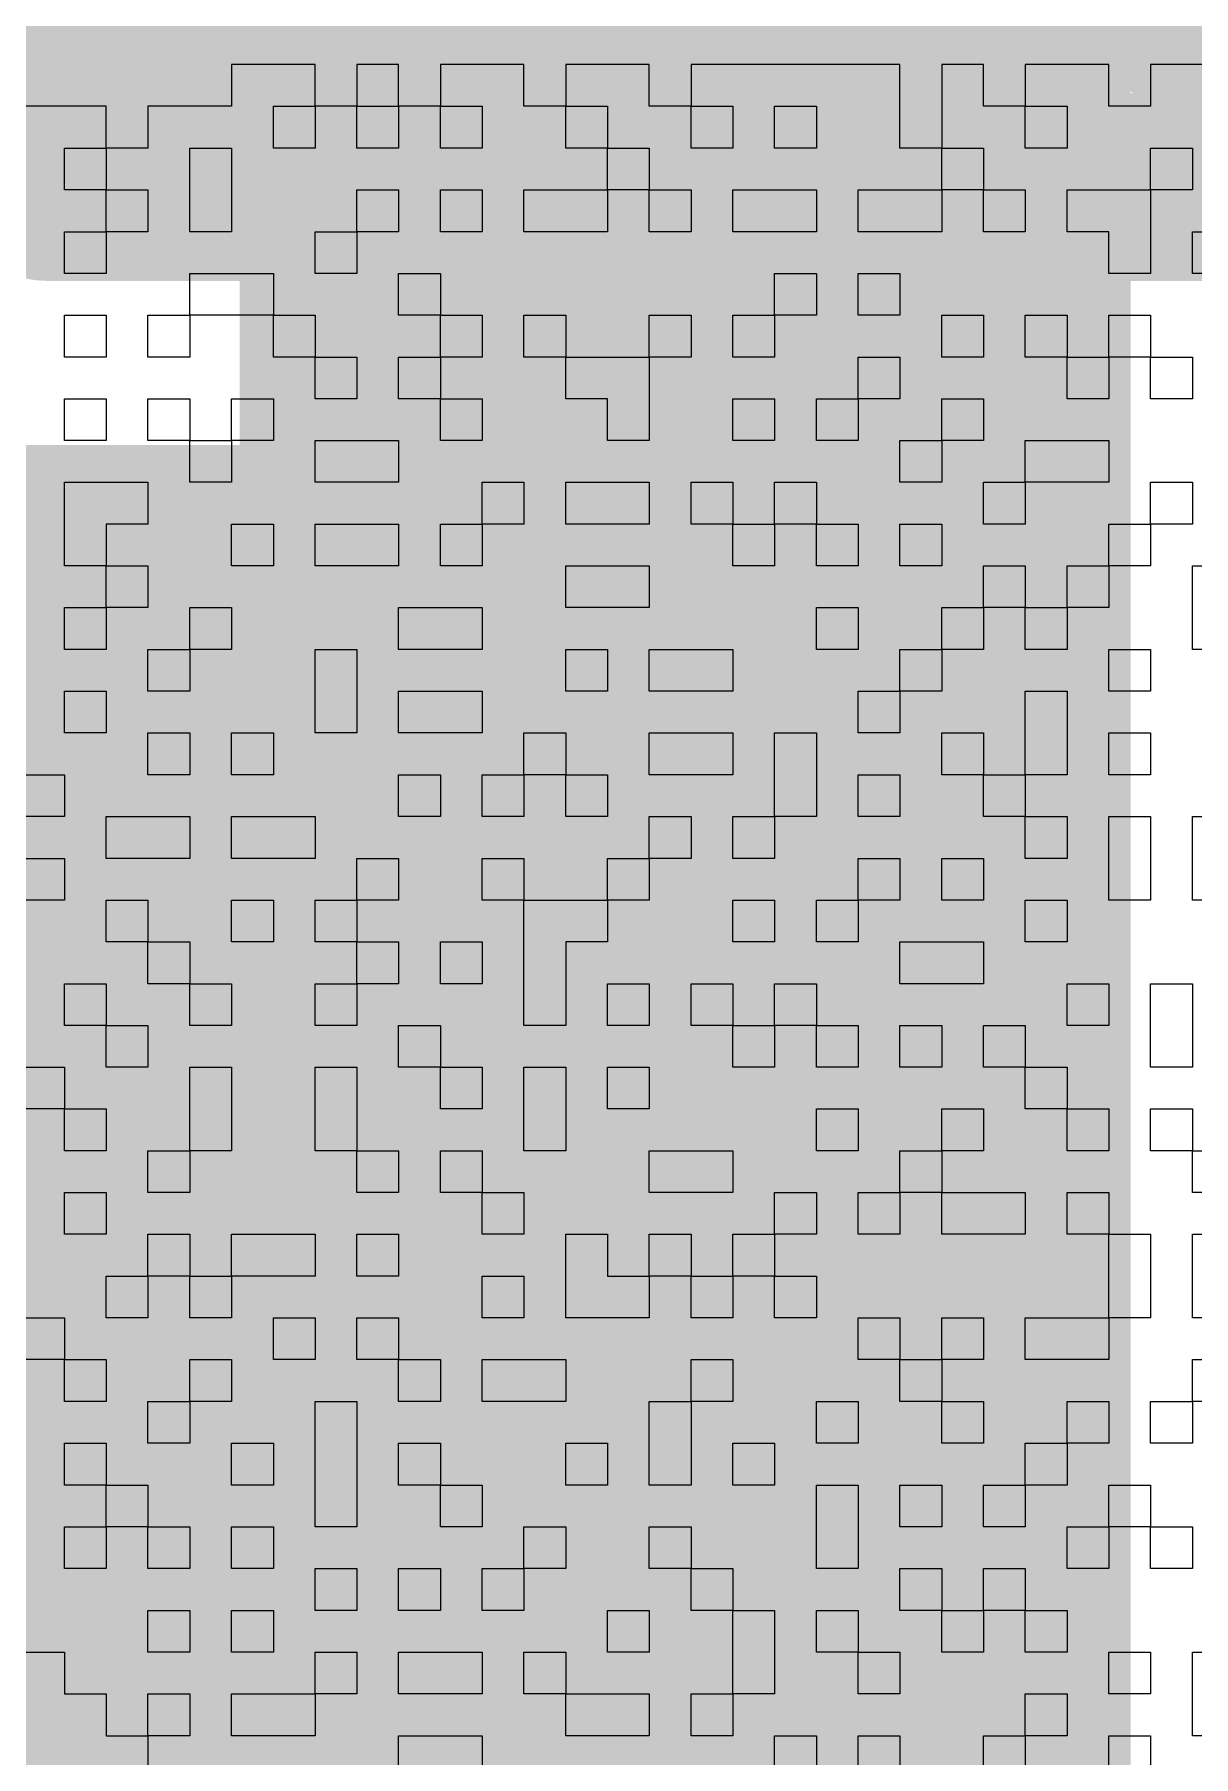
# Model space of a CAD drawing. Header units: millimetres. Extents: x 3.06 to 5.82, y 1.29 to 3.84.
# Drawn here: x 4.6922 to 4.7417, y 3.0191 to 3.0925 of the extents above; entities that cross this region are included whole.
import ezdxf

# ---------------------------------------------------------------- set-up
doc = ezdxf.new("R2010")
doc.units = ezdxf.units.MM
doc.header["$MEASUREMENT"] = 0
for name, color, linetype in [('BottomLayer', 5, 'Continuous'), ('BottomOverlay', 54, 'Continuous'), ('TopLayer', 1, 'Continuous')]:
    doc.layers.add(name, color=color, linetype=linetype)

msp = doc.modelspace()

# ---------------------------------------------------------------- linework, layer by layer
at = {"layer": 'BottomLayer', "const_width": 0.008}
msp.add_lwpolyline([(4.652, 3.092972, -0.766389), (4.69, 3.115259)], format="xyb", dxfattribs=at)
at = {"layer": 'BottomLayer'}
msp.add_solid([(4.701, 2.036), (4.739, 2.036), (4.701, 3.474), (4.739, 3.474)], dxfattribs=at)
at = {"layer": 'BottomOverlay'}
for p, q in [((4.700649, 3.091224), (4.700649, 3.089443)), ((4.704212, 3.091224), (4.700649, 3.091224)), ((4.704212, 3.089443), (4.704212, 3.091224)), ((4.707776, 3.091224), (4.705994, 3.091224)), ((4.705994, 3.091224), (4.705994, 3.089443)), ((4.707776, 3.089443), (4.707776, 3.091224)), ((4.713121, 3.091224), (4.709557, 3.091224)), ((4.709557, 3.091224), (4.709557, 3.089443)), ((4.713121, 3.089443), (4.713121, 3.091224)), ((4.718466, 3.091224), (4.714903, 3.091224)), ((4.714903, 3.091224), (4.714903, 3.089443)), ((4.718466, 3.089443), (4.718466, 3.091224)), ((4.729157, 3.091224), (4.720248, 3.091224)), ((4.720248, 3.091224), (4.720248, 3.089443)), ((4.729157, 3.089443), (4.729157, 3.091224)), ((4.73272, 3.091224), (4.730938, 3.091224)), ((4.730938, 3.091224), (4.730938, 3.089443)), ((4.73272, 3.089443), (4.73272, 3.091224)), ((4.738065, 3.091224), (4.734502, 3.091224)), ((4.734502, 3.091224), (4.734502, 3.089443)), ((4.738065, 3.089443), (4.738065, 3.091224)), ((4.74341, 3.091224), (4.739847, 3.091224)), ((4.739847, 3.091224), (4.739847, 3.089443)), ((4.695304, 3.089443), (4.69174, 3.089443)), ((4.695304, 3.087661), (4.695304, 3.089443)), ((4.700649, 3.089443), (4.697085, 3.089443)), ((4.697085, 3.089443), (4.697085, 3.087661)), ((4.702431, 3.087661), (4.702431, 3.089443)), ((4.702431, 3.089443), (4.704212, 3.089443)), ((4.705994, 3.089443), (4.704212, 3.089443)), ((4.704212, 3.089443), (4.704212, 3.087661)), ((4.705994, 3.087661), (4.705994, 3.089443)), ((4.705994, 3.089443), (4.707776, 3.089443)), ((4.709557, 3.089443), (4.707776, 3.089443)), ((4.707776, 3.089443), (4.707776, 3.087661)), ((4.709557, 3.087661), (4.709557, 3.089443)), ((4.709557, 3.089443), (4.711339, 3.089443)), ((4.711339, 3.089443), (4.711339, 3.087661)), ((4.714903, 3.089443), (4.713121, 3.089443)), ((4.714903, 3.087661), (4.714903, 3.089443)), ((4.714903, 3.089443), (4.716684, 3.089443)), ((4.716684, 3.089443), (4.716684, 3.087661)), ((4.720248, 3.089443), (4.718466, 3.089443)), ((4.720248, 3.087661), (4.720248, 3.089443)), ((4.720248, 3.089443), (4.72203, 3.089443)), ((4.72203, 3.089443), (4.72203, 3.087661)), ((4.723811, 3.087661), (4.723811, 3.089443)), ((4.723811, 3.089443), (4.725593, 3.089443)), ((4.725593, 3.089443), (4.725593, 3.087661)), ((4.729157, 3.087661), (4.729157, 3.089443)), ((4.730938, 3.089443), (4.730938, 3.087661)), ((4.734502, 3.089443), (4.73272, 3.089443)), ((4.734502, 3.087661), (4.734502, 3.089443)), ((4.734502, 3.089443), (4.736283, 3.089443)), ((4.736283, 3.089443), (4.736283, 3.087661)), ((4.739847, 3.089443), (4.738065, 3.089443)), ((4.693522, 3.085879), (4.693522, 3.087661)), ((4.693522, 3.087661), (4.695304, 3.087661)), ((4.697085, 3.087661), (4.695304, 3.087661)), ((4.695304, 3.087661), (4.695304, 3.085879)), ((4.698867, 3.085879), (4.698867, 3.087661)), ((4.698867, 3.087661), (4.700649, 3.087661)), ((4.700649, 3.087661), (4.700649, 3.085879)), ((4.704212, 3.087661), (4.702431, 3.087661)), ((4.707776, 3.087661), (4.705994, 3.087661)), ((4.711339, 3.087661), (4.709557, 3.087661)), ((4.716684, 3.087661), (4.714903, 3.087661)), ((4.716684, 3.085879), (4.716684, 3.087661)), ((4.716684, 3.087661), (4.718466, 3.087661)), ((4.718466, 3.087661), (4.718466, 3.085879)), ((4.72203, 3.087661), (4.720248, 3.087661)), ((4.725593, 3.087661), (4.723811, 3.087661)), ((4.730938, 3.087661), (4.729157, 3.087661)), ((4.730938, 3.085879), (4.730938, 3.087661)), ((4.730938, 3.087661), (4.73272, 3.087661)), ((4.73272, 3.087661), (4.73272, 3.085879)), ((4.736283, 3.087661), (4.734502, 3.087661)), ((4.739847, 3.085879), (4.739847, 3.087661)), ((4.739847, 3.087661), (4.741629, 3.087661)), ((4.741629, 3.087661), (4.741629, 3.085879)), ((4.695304, 3.085879), (4.693522, 3.085879)), ((4.695304, 3.084097), (4.695304, 3.085879)), ((4.695304, 3.085879), (4.697085, 3.085879)), ((4.697085, 3.085879), (4.697085, 3.084097)), ((4.698867, 3.084097), (4.698867, 3.085879)), ((4.700649, 3.085879), (4.700649, 3.084097)), ((4.705994, 3.084097), (4.705994, 3.085879)), ((4.705994, 3.085879), (4.707776, 3.085879)), ((4.707776, 3.085879), (4.707776, 3.084097)), ((4.709557, 3.084097), (4.709557, 3.085879)), ((4.709557, 3.085879), (4.711339, 3.085879)), ((4.711339, 3.085879), (4.711339, 3.084097)), ((4.713121, 3.084097), (4.713121, 3.085879)), ((4.713121, 3.085879), (4.716684, 3.085879)), ((4.718466, 3.085879), (4.716684, 3.085879)), ((4.716684, 3.085879), (4.716684, 3.084097)), ((4.718466, 3.084097), (4.718466, 3.085879)), ((4.718466, 3.085879), (4.720248, 3.085879)), ((4.720248, 3.085879), (4.720248, 3.084097)), ((4.72203, 3.084097), (4.72203, 3.085879)), ((4.72203, 3.085879), (4.725593, 3.085879)), ((4.725593, 3.085879), (4.725593, 3.084097)), ((4.727375, 3.084097), (4.727375, 3.085879)), ((4.727375, 3.085879), (4.730938, 3.085879)), ((4.73272, 3.085879), (4.730938, 3.085879)), ((4.730938, 3.085879), (4.730938, 3.084097)), ((4.73272, 3.084097), (4.73272, 3.085879)), ((4.73272, 3.085879), (4.734502, 3.085879)), ((4.734502, 3.085879), (4.734502, 3.084097)), ((4.736283, 3.084097), (4.736283, 3.085879)), ((4.736283, 3.085879), (4.739847, 3.085879)), ((4.741629, 3.085879), (4.739847, 3.085879)), ((4.739847, 3.085879), (4.739847, 3.084097)), ((4.693522, 3.082316), (4.693522, 3.084097)), ((4.693522, 3.084097), (4.695304, 3.084097)), ((4.697085, 3.084097), (4.695304, 3.084097)), ((4.695304, 3.084097), (4.695304, 3.082316)), ((4.700649, 3.084097), (4.698867, 3.084097)), ((4.704212, 3.082316), (4.704212, 3.084097)), ((4.704212, 3.084097), (4.705994, 3.084097)), ((4.707776, 3.084097), (4.705994, 3.084097)), ((4.705994, 3.084097), (4.705994, 3.082316)), ((4.711339, 3.084097), (4.709557, 3.084097)), ((4.716684, 3.084097), (4.713121, 3.084097)), ((4.720248, 3.084097), (4.718466, 3.084097)), ((4.725593, 3.084097), (4.72203, 3.084097)), ((4.730938, 3.084097), (4.727375, 3.084097)), ((4.734502, 3.084097), (4.73272, 3.084097)), ((4.738065, 3.084097), (4.736283, 3.084097)), ((4.738065, 3.082316), (4.738065, 3.084097)), ((4.739847, 3.084097), (4.739847, 3.082316)), ((4.741629, 3.082316), (4.741629, 3.084097)), ((4.741629, 3.084097), (4.74341, 3.084097)), ((4.695304, 3.082316), (4.693522, 3.082316)), ((4.698867, 3.080534), (4.698867, 3.082316)), ((4.698867, 3.082316), (4.702431, 3.082316)), ((4.702431, 3.082316), (4.702431, 3.080534)), ((4.705994, 3.082316), (4.704212, 3.082316)), ((4.707776, 3.080534), (4.707776, 3.082316)), ((4.707776, 3.082316), (4.709557, 3.082316)), ((4.709557, 3.082316), (4.709557, 3.080534)), ((4.723811, 3.080534), (4.723811, 3.082316)), ((4.723811, 3.082316), (4.725593, 3.082316)), ((4.725593, 3.082316), (4.725593, 3.080534)), ((4.727375, 3.080534), (4.727375, 3.082316)), ((4.727375, 3.082316), (4.729157, 3.082316)), ((4.729157, 3.082316), (4.729157, 3.080534)), ((4.739847, 3.082316), (4.738065, 3.082316)), ((4.74341, 3.082316), (4.741629, 3.082316)), ((4.693522, 3.078752), (4.693522, 3.080534)), ((4.693522, 3.080534), (4.695304, 3.080534)), ((4.695304, 3.080534), (4.695304, 3.078752)), ((4.697085, 3.078752), (4.697085, 3.080534)), ((4.697085, 3.080534), (4.698867, 3.080534)), ((4.702431, 3.080534), (4.698867, 3.080534)), ((4.698867, 3.080534), (4.698867, 3.078752)), ((4.702431, 3.078752), (4.702431, 3.080534)), ((4.702431, 3.080534), (4.704212, 3.080534)), ((4.704212, 3.080534), (4.704212, 3.078752)), ((4.709557, 3.080534), (4.707776, 3.080534)), ((4.709557, 3.078752), (4.709557, 3.080534)), ((4.709557, 3.080534), (4.711339, 3.080534)), ((4.711339, 3.080534), (4.711339, 3.078752)), ((4.713121, 3.078752), (4.713121, 3.080534)), ((4.713121, 3.080534), (4.714903, 3.080534)), ((4.714903, 3.080534), (4.714903, 3.078752)), ((4.718466, 3.078752), (4.718466, 3.080534)), ((4.718466, 3.080534), (4.720248, 3.080534)), ((4.720248, 3.080534), (4.720248, 3.078752)), ((4.72203, 3.078752), (4.72203, 3.080534)), ((4.72203, 3.080534), (4.723811, 3.080534)), ((4.725593, 3.080534), (4.723811, 3.080534)), ((4.723811, 3.080534), (4.723811, 3.078752)), ((4.729157, 3.080534), (4.727375, 3.080534)), ((4.730938, 3.078752), (4.730938, 3.080534)), ((4.730938, 3.080534), (4.73272, 3.080534)), ((4.73272, 3.080534), (4.73272, 3.078752)), ((4.734502, 3.078752), (4.734502, 3.080534)), ((4.734502, 3.080534), (4.736283, 3.080534)), ((4.736283, 3.080534), (4.736283, 3.078752)), ((4.738065, 3.078752), (4.738065, 3.080534)), ((4.738065, 3.080534), (4.739847, 3.080534)), ((4.739847, 3.080534), (4.739847, 3.078752)), ((4.695304, 3.078752), (4.693522, 3.078752)), ((4.698867, 3.078752), (4.697085, 3.078752)), ((4.704212, 3.078752), (4.702431, 3.078752)), ((4.704212, 3.07697), (4.704212, 3.078752)), ((4.704212, 3.078752), (4.705994, 3.078752)), ((4.705994, 3.078752), (4.705994, 3.07697)), ((4.707776, 3.07697), (4.707776, 3.078752)), ((4.707776, 3.078752), (4.709557, 3.078752)), ((4.711339, 3.078752), (4.709557, 3.078752)), ((4.709557, 3.078752), (4.709557, 3.07697)), ((4.714903, 3.078752), (4.713121, 3.078752)), ((4.714903, 3.07697), (4.714903, 3.078752)), ((4.714903, 3.078752), (4.718466, 3.078752)), ((4.720248, 3.078752), (4.718466, 3.078752)), ((4.718466, 3.078752), (4.718466, 3.07697)), ((4.723811, 3.078752), (4.72203, 3.078752)), ((4.727375, 3.07697), (4.727375, 3.078752)), ((4.727375, 3.078752), (4.729157, 3.078752)), ((4.729157, 3.078752), (4.729157, 3.07697)), ((4.73272, 3.078752), (4.730938, 3.078752)), ((4.736283, 3.078752), (4.734502, 3.078752)), ((4.736283, 3.07697), (4.736283, 3.078752)), ((4.736283, 3.078752), (4.738065, 3.078752)), ((4.739847, 3.078752), (4.738065, 3.078752)), ((4.738065, 3.078752), (4.738065, 3.07697)), ((4.739847, 3.07697), (4.739847, 3.078752)), ((4.739847, 3.078752), (4.741629, 3.078752)), ((4.741629, 3.078752), (4.741629, 3.07697)), ((4.693522, 3.075189), (4.693522, 3.07697)), ((4.693522, 3.07697), (4.695304, 3.07697)), ((4.695304, 3.07697), (4.695304, 3.075189)), ((4.697085, 3.075189), (4.697085, 3.07697)), ((4.697085, 3.07697), (4.698867, 3.07697)), ((4.698867, 3.07697), (4.698867, 3.075189)), ((4.700649, 3.075189), (4.700649, 3.07697)), ((4.700649, 3.07697), (4.702431, 3.07697)), ((4.702431, 3.07697), (4.702431, 3.075189)), ((4.705994, 3.07697), (4.704212, 3.07697)), ((4.709557, 3.07697), (4.707776, 3.07697)), ((4.709557, 3.075189), (4.709557, 3.07697)), ((4.709557, 3.07697), (4.711339, 3.07697)), ((4.711339, 3.07697), (4.711339, 3.075189)), ((4.716684, 3.07697), (4.714903, 3.07697)), ((4.716684, 3.075189), (4.716684, 3.07697)), ((4.718466, 3.07697), (4.718466, 3.075189)), ((4.72203, 3.075189), (4.72203, 3.07697)), ((4.72203, 3.07697), (4.723811, 3.07697)), ((4.723811, 3.07697), (4.723811, 3.075189)), ((4.725593, 3.075189), (4.725593, 3.07697)), ((4.725593, 3.07697), (4.727375, 3.07697)), ((4.729157, 3.07697), (4.727375, 3.07697)), ((4.727375, 3.07697), (4.727375, 3.075189)), ((4.730938, 3.075189), (4.730938, 3.07697)), ((4.730938, 3.07697), (4.73272, 3.07697)), ((4.73272, 3.07697), (4.73272, 3.075189)), ((4.738065, 3.07697), (4.736283, 3.07697)), ((4.741629, 3.07697), (4.739847, 3.07697)), ((4.695304, 3.075189), (4.693522, 3.075189)), ((4.698867, 3.075189), (4.697085, 3.075189)), ((4.698867, 3.073407), (4.698867, 3.075189)), ((4.698867, 3.075189), (4.700649, 3.075189)), ((4.702431, 3.075189), (4.700649, 3.075189)), ((4.700649, 3.075189), (4.700649, 3.073407)), ((4.704212, 3.073407), (4.704212, 3.075189)), ((4.704212, 3.075189), (4.707776, 3.075189)), ((4.707776, 3.075189), (4.707776, 3.073407)), ((4.711339, 3.075189), (4.709557, 3.075189)), ((4.718466, 3.075189), (4.716684, 3.075189)), ((4.723811, 3.075189), (4.72203, 3.075189)), ((4.727375, 3.075189), (4.725593, 3.075189)), ((4.729157, 3.073407), (4.729157, 3.075189)), ((4.729157, 3.075189), (4.730938, 3.075189)), ((4.73272, 3.075189), (4.730938, 3.075189)), ((4.730938, 3.075189), (4.730938, 3.073407)), ((4.734502, 3.073407), (4.734502, 3.075189)), ((4.734502, 3.075189), (4.738065, 3.075189)), ((4.738065, 3.075189), (4.738065, 3.073407)), ((4.693522, 3.071625), (4.693522, 3.073407)), ((4.693522, 3.073407), (4.697085, 3.073407)), ((4.697085, 3.073407), (4.697085, 3.071625)), ((4.700649, 3.073407), (4.698867, 3.073407)), ((4.707776, 3.073407), (4.704212, 3.073407)), ((4.711339, 3.071625), (4.711339, 3.073407)), ((4.711339, 3.073407), (4.713121, 3.073407)), ((4.713121, 3.073407), (4.713121, 3.071625)), ((4.714903, 3.071625), (4.714903, 3.073407)), ((4.714903, 3.073407), (4.718466, 3.073407)), ((4.718466, 3.073407), (4.718466, 3.071625)), ((4.720248, 3.071625), (4.720248, 3.073407)), ((4.720248, 3.073407), (4.72203, 3.073407)), ((4.72203, 3.073407), (4.72203, 3.071625)), ((4.723811, 3.071625), (4.723811, 3.073407)), ((4.723811, 3.073407), (4.725593, 3.073407)), ((4.725593, 3.073407), (4.725593, 3.071625)), ((4.730938, 3.073407), (4.729157, 3.073407)), ((4.73272, 3.071625), (4.73272, 3.073407)), ((4.73272, 3.073407), (4.734502, 3.073407)), ((4.738065, 3.073407), (4.734502, 3.073407)), ((4.734502, 3.073407), (4.734502, 3.071625)), ((4.739847, 3.071625), (4.739847, 3.073407)), ((4.739847, 3.073407), (4.741629, 3.073407)), ((4.741629, 3.073407), (4.741629, 3.071625)), ((4.693522, 3.069843), (4.693522, 3.071625)), ((4.697085, 3.071625), (4.695304, 3.071625)), ((4.695304, 3.071625), (4.695304, 3.069843)), ((4.700649, 3.069843), (4.700649, 3.071625)), ((4.700649, 3.071625), (4.702431, 3.071625)), ((4.702431, 3.071625), (4.702431, 3.069843)), ((4.704212, 3.069843), (4.704212, 3.071625)), ((4.704212, 3.071625), (4.707776, 3.071625)), ((4.707776, 3.071625), (4.707776, 3.069843)), ((4.709557, 3.069843), (4.709557, 3.071625)), ((4.709557, 3.071625), (4.711339, 3.071625)), ((4.713121, 3.071625), (4.711339, 3.071625)), ((4.711339, 3.071625), (4.711339, 3.069843)), ((4.718466, 3.071625), (4.714903, 3.071625)), ((4.72203, 3.071625), (4.720248, 3.071625)), ((4.72203, 3.069843), (4.72203, 3.071625)), ((4.72203, 3.071625), (4.723811, 3.071625)), ((4.725593, 3.071625), (4.723811, 3.071625)), ((4.723811, 3.071625), (4.723811, 3.069843)), ((4.725593, 3.069843), (4.725593, 3.071625)), ((4.725593, 3.071625), (4.727375, 3.071625)), ((4.727375, 3.071625), (4.727375, 3.069843)), ((4.729157, 3.069843), (4.729157, 3.071625)), ((4.729157, 3.071625), (4.730938, 3.071625)), ((4.730938, 3.071625), (4.730938, 3.069843)), ((4.734502, 3.071625), (4.73272, 3.071625)), ((4.738065, 3.069843), (4.738065, 3.071625)), ((4.738065, 3.071625), (4.739847, 3.071625)), ((4.741629, 3.071625), (4.739847, 3.071625)), ((4.739847, 3.071625), (4.739847, 3.069843)), ((4.695304, 3.069843), (4.693522, 3.069843)), ((4.695304, 3.068062), (4.695304, 3.069843)), ((4.695304, 3.069843), (4.697085, 3.069843)), ((4.697085, 3.069843), (4.697085, 3.068062)), ((4.702431, 3.069843), (4.700649, 3.069843)), ((4.707776, 3.069843), (4.704212, 3.069843)), ((4.711339, 3.069843), (4.709557, 3.069843)), ((4.714903, 3.068062), (4.714903, 3.069843)), ((4.714903, 3.069843), (4.718466, 3.069843)), ((4.718466, 3.069843), (4.718466, 3.068062)), ((4.723811, 3.069843), (4.72203, 3.069843)), ((4.727375, 3.069843), (4.725593, 3.069843)), ((4.730938, 3.069843), (4.729157, 3.069843)), ((4.73272, 3.068062), (4.73272, 3.069843)), ((4.73272, 3.069843), (4.734502, 3.069843)), ((4.734502, 3.069843), (4.734502, 3.068062)), ((4.736283, 3.068062), (4.736283, 3.069843)), ((4.736283, 3.069843), (4.738065, 3.069843)), ((4.739847, 3.069843), (4.738065, 3.069843)), ((4.738065, 3.069843), (4.738065, 3.068062)), ((4.741629, 3.068062), (4.741629, 3.069843)), ((4.741629, 3.069843), (4.74341, 3.069843)), ((4.693522, 3.06628), (4.693522, 3.068062)), ((4.693522, 3.068062), (4.695304, 3.068062)), ((4.697085, 3.068062), (4.695304, 3.068062)), ((4.695304, 3.068062), (4.695304, 3.06628)), ((4.698867, 3.06628), (4.698867, 3.068062)), ((4.698867, 3.068062), (4.700649, 3.068062)), ((4.700649, 3.068062), (4.700649, 3.06628)), ((4.707776, 3.06628), (4.707776, 3.068062)), ((4.707776, 3.068062), (4.711339, 3.068062)), ((4.711339, 3.068062), (4.711339, 3.06628)), ((4.718466, 3.068062), (4.714903, 3.068062)), ((4.725593, 3.06628), (4.725593, 3.068062)), ((4.725593, 3.068062), (4.727375, 3.068062)), ((4.727375, 3.068062), (4.727375, 3.06628)), ((4.730938, 3.06628), (4.730938, 3.068062)), ((4.730938, 3.068062), (4.73272, 3.068062)), ((4.734502, 3.068062), (4.73272, 3.068062)), ((4.73272, 3.068062), (4.73272, 3.06628)), ((4.734502, 3.06628), (4.734502, 3.068062)), ((4.734502, 3.068062), (4.736283, 3.068062)), ((4.738065, 3.068062), (4.736283, 3.068062)), ((4.736283, 3.068062), (4.736283, 3.06628)), ((4.741629, 3.06628), (4.741629, 3.068062)), ((4.695304, 3.06628), (4.693522, 3.06628)), ((4.697085, 3.064498), (4.697085, 3.06628)), ((4.697085, 3.06628), (4.698867, 3.06628)), ((4.700649, 3.06628), (4.698867, 3.06628)), ((4.698867, 3.06628), (4.698867, 3.064498)), ((4.704212, 3.064498), (4.704212, 3.06628)), ((4.704212, 3.06628), (4.705994, 3.06628)), ((4.705994, 3.06628), (4.705994, 3.064498)), ((4.711339, 3.06628), (4.707776, 3.06628)), ((4.714903, 3.064498), (4.714903, 3.06628)), ((4.714903, 3.06628), (4.716684, 3.06628)), ((4.716684, 3.06628), (4.716684, 3.064498)), ((4.718466, 3.064498), (4.718466, 3.06628)), ((4.718466, 3.06628), (4.72203, 3.06628)), ((4.72203, 3.06628), (4.72203, 3.064498)), ((4.727375, 3.06628), (4.725593, 3.06628)), ((4.729157, 3.064498), (4.729157, 3.06628)), ((4.729157, 3.06628), (4.730938, 3.06628)), ((4.73272, 3.06628), (4.730938, 3.06628)), ((4.730938, 3.06628), (4.730938, 3.064498)), ((4.736283, 3.06628), (4.734502, 3.06628)), ((4.738065, 3.064498), (4.738065, 3.06628)), ((4.738065, 3.06628), (4.739847, 3.06628)), ((4.739847, 3.06628), (4.739847, 3.064498)), ((4.74341, 3.06628), (4.741629, 3.06628)), ((4.693522, 3.062717), (4.693522, 3.064498)), ((4.693522, 3.064498), (4.695304, 3.064498)), ((4.695304, 3.064498), (4.695304, 3.062717)), ((4.698867, 3.064498), (4.697085, 3.064498)), ((4.704212, 3.062717), (4.704212, 3.064498)), ((4.705994, 3.064498), (4.705994, 3.062717)), ((4.707776, 3.062717), (4.707776, 3.064498)), ((4.707776, 3.064498), (4.711339, 3.064498)), ((4.711339, 3.064498), (4.711339, 3.062717)), ((4.716684, 3.064498), (4.714903, 3.064498)), ((4.72203, 3.064498), (4.718466, 3.064498)), ((4.727375, 3.062717), (4.727375, 3.064498)), ((4.727375, 3.064498), (4.729157, 3.064498)), ((4.730938, 3.064498), (4.729157, 3.064498)), ((4.729157, 3.064498), (4.729157, 3.062717)), ((4.734502, 3.062717), (4.734502, 3.064498)), ((4.734502, 3.064498), (4.736283, 3.064498)), ((4.736283, 3.064498), (4.736283, 3.062717)), ((4.739847, 3.064498), (4.738065, 3.064498)), ((4.695304, 3.062717), (4.693522, 3.062717)), ((4.697085, 3.060935), (4.697085, 3.062717)), ((4.697085, 3.062717), (4.698867, 3.062717)), ((4.698867, 3.062717), (4.698867, 3.060935)), ((4.700649, 3.060935), (4.700649, 3.062717)), ((4.700649, 3.062717), (4.702431, 3.062717)), ((4.702431, 3.062717), (4.702431, 3.060935)), ((4.705994, 3.062717), (4.704212, 3.062717)), ((4.711339, 3.062717), (4.707776, 3.062717)), ((4.713121, 3.060935), (4.713121, 3.062717)), ((4.713121, 3.062717), (4.714903, 3.062717)), ((4.714903, 3.062717), (4.714903, 3.060935)), ((4.718466, 3.060935), (4.718466, 3.062717)), ((4.718466, 3.062717), (4.72203, 3.062717)), ((4.72203, 3.062717), (4.72203, 3.060935)), ((4.723811, 3.060935), (4.723811, 3.062717)), ((4.723811, 3.062717), (4.725593, 3.062717)), ((4.725593, 3.062717), (4.725593, 3.060935)), ((4.729157, 3.062717), (4.727375, 3.062717)), ((4.730938, 3.060935), (4.730938, 3.062717)), ((4.730938, 3.062717), (4.73272, 3.062717)), ((4.73272, 3.062717), (4.73272, 3.060935)), ((4.734502, 3.060935), (4.734502, 3.062717)), ((4.736283, 3.062717), (4.736283, 3.060935)), ((4.738065, 3.060935), (4.738065, 3.062717)), ((4.738065, 3.062717), (4.739847, 3.062717)), ((4.739847, 3.062717), (4.739847, 3.060935)), ((4.689958, 3.060935), (4.693522, 3.060935)), ((4.693522, 3.060935), (4.693522, 3.059153)), ((4.698867, 3.060935), (4.697085, 3.060935)), ((4.702431, 3.060935), (4.700649, 3.060935)), ((4.707776, 3.059153), (4.707776, 3.060935)), ((4.707776, 3.060935), (4.709557, 3.060935)), ((4.709557, 3.060935), (4.709557, 3.059153)), ((4.711339, 3.059153), (4.711339, 3.060935)), ((4.711339, 3.060935), (4.713121, 3.060935)), ((4.714903, 3.060935), (4.713121, 3.060935)), ((4.713121, 3.060935), (4.713121, 3.059153)), ((4.714903, 3.059153), (4.714903, 3.060935)), ((4.714903, 3.060935), (4.716684, 3.060935)), ((4.716684, 3.060935), (4.716684, 3.059153)), ((4.72203, 3.060935), (4.718466, 3.060935)), ((4.723811, 3.059153), (4.723811, 3.060935)), ((4.725593, 3.060935), (4.725593, 3.059153)), ((4.727375, 3.059153), (4.727375, 3.060935)), ((4.727375, 3.060935), (4.729157, 3.060935)), ((4.729157, 3.060935), (4.729157, 3.059153)), ((4.73272, 3.060935), (4.730938, 3.060935)), ((4.73272, 3.059153), (4.73272, 3.060935)), ((4.73272, 3.060935), (4.734502, 3.060935)), ((4.736283, 3.060935), (4.734502, 3.060935)), ((4.734502, 3.060935), (4.734502, 3.059153)), ((4.739847, 3.060935), (4.738065, 3.060935)), ((4.693522, 3.059153), (4.689958, 3.059153)), ((4.695304, 3.057371), (4.695304, 3.059153)), ((4.695304, 3.059153), (4.698867, 3.059153)), ((4.698867, 3.059153), (4.698867, 3.057371)), ((4.700649, 3.057371), (4.700649, 3.059153)), ((4.700649, 3.059153), (4.704212, 3.059153)), ((4.704212, 3.059153), (4.704212, 3.057371)), ((4.709557, 3.059153), (4.707776, 3.059153)), ((4.713121, 3.059153), (4.711339, 3.059153)), ((4.716684, 3.059153), (4.714903, 3.059153)), ((4.718466, 3.057371), (4.718466, 3.059153)), ((4.718466, 3.059153), (4.720248, 3.059153)), ((4.720248, 3.059153), (4.720248, 3.057371)), ((4.72203, 3.057371), (4.72203, 3.059153)), ((4.72203, 3.059153), (4.723811, 3.059153)), ((4.725593, 3.059153), (4.723811, 3.059153)), ((4.723811, 3.059153), (4.723811, 3.057371)), ((4.729157, 3.059153), (4.727375, 3.059153)), ((4.734502, 3.059153), (4.73272, 3.059153)), ((4.734502, 3.057371), (4.734502, 3.059153)), ((4.734502, 3.059153), (4.736283, 3.059153)), ((4.736283, 3.059153), (4.736283, 3.057371)), ((4.738065, 3.057371), (4.738065, 3.059153)), ((4.738065, 3.059153), (4.739847, 3.059153)), ((4.739847, 3.059153), (4.739847, 3.057371)), ((4.741629, 3.057371), (4.741629, 3.059153)), ((4.741629, 3.059153), (4.74341, 3.059153)), ((4.689958, 3.057371), (4.693522, 3.057371)), ((4.693522, 3.057371), (4.693522, 3.05559)), ((4.698867, 3.057371), (4.695304, 3.057371)), ((4.704212, 3.057371), (4.700649, 3.057371)), ((4.705994, 3.05559), (4.705994, 3.057371)), ((4.705994, 3.057371), (4.707776, 3.057371)), ((4.707776, 3.057371), (4.707776, 3.05559)), ((4.711339, 3.05559), (4.711339, 3.057371)), ((4.711339, 3.057371), (4.713121, 3.057371)), ((4.713121, 3.057371), (4.713121, 3.05559)), ((4.716684, 3.05559), (4.716684, 3.057371)), ((4.716684, 3.057371), (4.718466, 3.057371)), ((4.720248, 3.057371), (4.718466, 3.057371)), ((4.718466, 3.057371), (4.718466, 3.05559)), ((4.723811, 3.057371), (4.72203, 3.057371)), ((4.727375, 3.05559), (4.727375, 3.057371)), ((4.727375, 3.057371), (4.729157, 3.057371)), ((4.729157, 3.057371), (4.729157, 3.05559)), ((4.730938, 3.05559), (4.730938, 3.057371)), ((4.730938, 3.057371), (4.73272, 3.057371)), ((4.73272, 3.057371), (4.73272, 3.05559)), ((4.736283, 3.057371), (4.734502, 3.057371)), ((4.738065, 3.05559), (4.738065, 3.057371)), ((4.739847, 3.057371), (4.739847, 3.05559)), ((4.741629, 3.05559), (4.741629, 3.057371)), ((4.693522, 3.05559), (4.689958, 3.05559)), ((4.695304, 3.053808), (4.695304, 3.05559)), ((4.695304, 3.05559), (4.697085, 3.05559)), ((4.697085, 3.05559), (4.697085, 3.053808)), ((4.700649, 3.053808), (4.700649, 3.05559)), ((4.700649, 3.05559), (4.702431, 3.05559)), ((4.702431, 3.05559), (4.702431, 3.053808)), ((4.704212, 3.053808), (4.704212, 3.05559)), ((4.704212, 3.05559), (4.705994, 3.05559)), ((4.707776, 3.05559), (4.705994, 3.05559)), ((4.705994, 3.05559), (4.705994, 3.053808)), ((4.713121, 3.05559), (4.711339, 3.05559)), ((4.713121, 3.053808), (4.713121, 3.05559)), ((4.713121, 3.05559), (4.716684, 3.05559)), ((4.718466, 3.05559), (4.716684, 3.05559)), ((4.716684, 3.05559), (4.716684, 3.053808)), ((4.72203, 3.053808), (4.72203, 3.05559)), ((4.72203, 3.05559), (4.723811, 3.05559)), ((4.723811, 3.05559), (4.723811, 3.053808)), ((4.725593, 3.053808), (4.725593, 3.05559)), ((4.725593, 3.05559), (4.727375, 3.05559)), ((4.729157, 3.05559), (4.727375, 3.05559)), ((4.727375, 3.05559), (4.727375, 3.053808)), ((4.73272, 3.05559), (4.730938, 3.05559)), ((4.734502, 3.053808), (4.734502, 3.05559)), ((4.734502, 3.05559), (4.736283, 3.05559)), ((4.736283, 3.05559), (4.736283, 3.053808)), ((4.739847, 3.05559), (4.738065, 3.05559)), ((4.74341, 3.05559), (4.741629, 3.05559)), ((4.697085, 3.053808), (4.695304, 3.053808)), ((4.697085, 3.052026), (4.697085, 3.053808)), ((4.697085, 3.053808), (4.698867, 3.053808)), ((4.698867, 3.053808), (4.698867, 3.052026)), ((4.702431, 3.053808), (4.700649, 3.053808)), ((4.705994, 3.053808), (4.704212, 3.053808)), ((4.705994, 3.052026), (4.705994, 3.053808)), ((4.705994, 3.053808), (4.707776, 3.053808)), ((4.707776, 3.053808), (4.707776, 3.052026)), ((4.709557, 3.052026), (4.709557, 3.053808)), ((4.709557, 3.053808), (4.711339, 3.053808)), ((4.711339, 3.053808), (4.711339, 3.052026)), ((4.713121, 3.052026), (4.713121, 3.053808)), ((4.716684, 3.053808), (4.714903, 3.053808)), ((4.714903, 3.053808), (4.714903, 3.052026)), ((4.723811, 3.053808), (4.72203, 3.053808)), ((4.727375, 3.053808), (4.725593, 3.053808)), ((4.729157, 3.052026), (4.729157, 3.053808)), ((4.729157, 3.053808), (4.73272, 3.053808)), ((4.73272, 3.053808), (4.73272, 3.052026)), ((4.736283, 3.053808), (4.734502, 3.053808)), ((4.693522, 3.050244), (4.693522, 3.052026)), ((4.693522, 3.052026), (4.695304, 3.052026)), ((4.695304, 3.052026), (4.695304, 3.050244)), ((4.698867, 3.052026), (4.697085, 3.052026)), ((4.698867, 3.050244), (4.698867, 3.052026)), ((4.698867, 3.052026), (4.700649, 3.052026)), ((4.700649, 3.052026), (4.700649, 3.050244)), ((4.704212, 3.050244), (4.704212, 3.052026)), ((4.704212, 3.052026), (4.705994, 3.052026)), ((4.707776, 3.052026), (4.705994, 3.052026)), ((4.705994, 3.052026), (4.705994, 3.050244)), ((4.711339, 3.052026), (4.709557, 3.052026)), ((4.713121, 3.050244), (4.713121, 3.052026)), ((4.714903, 3.052026), (4.714903, 3.050244)), ((4.716684, 3.050244), (4.716684, 3.052026)), ((4.716684, 3.052026), (4.718466, 3.052026)), ((4.718466, 3.052026), (4.718466, 3.050244)), ((4.720248, 3.050244), (4.720248, 3.052026)), ((4.720248, 3.052026), (4.72203, 3.052026)), ((4.72203, 3.052026), (4.72203, 3.050244)), ((4.723811, 3.050244), (4.723811, 3.052026)), ((4.723811, 3.052026), (4.725593, 3.052026)), ((4.725593, 3.052026), (4.725593, 3.050244)), ((4.73272, 3.052026), (4.729157, 3.052026)), ((4.736283, 3.050244), (4.736283, 3.052026)), ((4.736283, 3.052026), (4.738065, 3.052026)), ((4.738065, 3.052026), (4.738065, 3.050244)), ((4.739847, 3.050244), (4.739847, 3.052026)), ((4.739847, 3.052026), (4.741629, 3.052026)), ((4.741629, 3.052026), (4.741629, 3.050244)), ((4.695304, 3.050244), (4.693522, 3.050244)), ((4.695304, 3.048463), (4.695304, 3.050244)), ((4.695304, 3.050244), (4.697085, 3.050244)), ((4.697085, 3.050244), (4.697085, 3.048463)), ((4.700649, 3.050244), (4.698867, 3.050244)), ((4.705994, 3.050244), (4.704212, 3.050244)), ((4.707776, 3.048463), (4.707776, 3.050244)), ((4.707776, 3.050244), (4.709557, 3.050244)), ((4.709557, 3.050244), (4.709557, 3.048463)), ((4.714903, 3.050244), (4.713121, 3.050244)), ((4.718466, 3.050244), (4.716684, 3.050244)), ((4.72203, 3.050244), (4.720248, 3.050244)), ((4.72203, 3.048463), (4.72203, 3.050244)), ((4.72203, 3.050244), (4.723811, 3.050244)), ((4.725593, 3.050244), (4.723811, 3.050244)), ((4.723811, 3.050244), (4.723811, 3.048463)), ((4.725593, 3.048463), (4.725593, 3.050244)), ((4.725593, 3.050244), (4.727375, 3.050244)), ((4.727375, 3.050244), (4.727375, 3.048463)), ((4.729157, 3.048463), (4.729157, 3.050244)), ((4.729157, 3.050244), (4.730938, 3.050244)), ((4.730938, 3.050244), (4.730938, 3.048463)), ((4.73272, 3.048463), (4.73272, 3.050244)), ((4.73272, 3.050244), (4.734502, 3.050244)), ((4.734502, 3.050244), (4.734502, 3.048463)), ((4.738065, 3.050244), (4.736283, 3.050244)), ((4.739847, 3.048463), (4.739847, 3.050244)), ((4.741629, 3.050244), (4.741629, 3.048463)), ((4.69174, 3.048463), (4.693522, 3.048463)), ((4.693522, 3.048463), (4.693522, 3.046681)), ((4.697085, 3.048463), (4.695304, 3.048463)), ((4.698867, 3.046681), (4.698867, 3.048463)), ((4.698867, 3.048463), (4.700649, 3.048463)), ((4.700649, 3.048463), (4.700649, 3.046681)), ((4.704212, 3.046681), (4.704212, 3.048463)), ((4.704212, 3.048463), (4.705994, 3.048463)), ((4.705994, 3.048463), (4.705994, 3.046681)), ((4.709557, 3.048463), (4.707776, 3.048463)), ((4.709557, 3.046681), (4.709557, 3.048463)), ((4.709557, 3.048463), (4.711339, 3.048463)), ((4.711339, 3.048463), (4.711339, 3.046681)), ((4.713121, 3.046681), (4.713121, 3.048463)), ((4.713121, 3.048463), (4.714903, 3.048463)), ((4.714903, 3.048463), (4.714903, 3.046681)), ((4.716684, 3.046681), (4.716684, 3.048463)), ((4.716684, 3.048463), (4.718466, 3.048463)), ((4.718466, 3.048463), (4.718466, 3.046681)), ((4.723811, 3.048463), (4.72203, 3.048463)), ((4.727375, 3.048463), (4.725593, 3.048463)), ((4.730938, 3.048463), (4.729157, 3.048463)), ((4.734502, 3.048463), (4.73272, 3.048463)), ((4.734502, 3.046681), (4.734502, 3.048463)), ((4.734502, 3.048463), (4.736283, 3.048463)), ((4.736283, 3.048463), (4.736283, 3.046681)), ((4.741629, 3.048463), (4.739847, 3.048463)), ((4.693522, 3.046681), (4.69174, 3.046681)), ((4.693522, 3.044899), (4.693522, 3.046681)), ((4.693522, 3.046681), (4.695304, 3.046681)), ((4.695304, 3.046681), (4.695304, 3.044899)), ((4.698867, 3.044899), (4.698867, 3.046681)), ((4.700649, 3.046681), (4.700649, 3.044899)), ((4.704212, 3.044899), (4.704212, 3.046681)), ((4.705994, 3.046681), (4.705994, 3.044899)), ((4.711339, 3.046681), (4.709557, 3.046681)), ((4.713121, 3.044899), (4.713121, 3.046681)), ((4.714903, 3.046681), (4.714903, 3.044899)), ((4.718466, 3.046681), (4.716684, 3.046681)), ((4.725593, 3.044899), (4.725593, 3.046681)), ((4.725593, 3.046681), (4.727375, 3.046681)), ((4.727375, 3.046681), (4.727375, 3.044899)), ((4.730938, 3.044899), (4.730938, 3.046681)), ((4.730938, 3.046681), (4.73272, 3.046681)), ((4.73272, 3.046681), (4.73272, 3.044899)), ((4.736283, 3.046681), (4.734502, 3.046681)), ((4.736283, 3.044899), (4.736283, 3.046681)), ((4.736283, 3.046681), (4.738065, 3.046681)), ((4.738065, 3.046681), (4.738065, 3.044899)), ((4.739847, 3.044899), (4.739847, 3.046681)), ((4.739847, 3.046681), (4.741629, 3.046681)), ((4.741629, 3.046681), (4.741629, 3.044899)), ((4.695304, 3.044899), (4.693522, 3.044899)), ((4.697085, 3.043118), (4.697085, 3.044899)), ((4.697085, 3.044899), (4.698867, 3.044899)), ((4.700649, 3.044899), (4.698867, 3.044899)), ((4.698867, 3.044899), (4.698867, 3.043118)), ((4.705994, 3.044899), (4.704212, 3.044899)), ((4.705994, 3.043118), (4.705994, 3.044899)), ((4.705994, 3.044899), (4.707776, 3.044899)), ((4.707776, 3.044899), (4.707776, 3.043118)), ((4.709557, 3.043118), (4.709557, 3.044899)), ((4.709557, 3.044899), (4.711339, 3.044899)), ((4.711339, 3.044899), (4.711339, 3.043118)), ((4.714903, 3.044899), (4.713121, 3.044899)), ((4.718466, 3.043118), (4.718466, 3.044899)), ((4.718466, 3.044899), (4.72203, 3.044899)), ((4.72203, 3.044899), (4.72203, 3.043118)), ((4.727375, 3.044899), (4.725593, 3.044899)), ((4.729157, 3.043118), (4.729157, 3.044899)), ((4.729157, 3.044899), (4.730938, 3.044899)), ((4.73272, 3.044899), (4.730938, 3.044899)), ((4.730938, 3.044899), (4.730938, 3.043118)), ((4.738065, 3.044899), (4.736283, 3.044899)), ((4.741629, 3.044899), (4.739847, 3.044899)), ((4.741629, 3.043118), (4.741629, 3.044899)), ((4.741629, 3.044899), (4.74341, 3.044899)), ((4.693522, 3.041336), (4.693522, 3.043118)), ((4.693522, 3.043118), (4.695304, 3.043118)), ((4.695304, 3.043118), (4.695304, 3.041336)), ((4.698867, 3.043118), (4.697085, 3.043118)), ((4.707776, 3.043118), (4.705994, 3.043118)), ((4.711339, 3.043118), (4.709557, 3.043118)), ((4.711339, 3.041336), (4.711339, 3.043118)), ((4.711339, 3.043118), (4.713121, 3.043118)), ((4.713121, 3.043118), (4.713121, 3.041336)), ((4.72203, 3.043118), (4.718466, 3.043118)), ((4.723811, 3.041336), (4.723811, 3.043118)), ((4.723811, 3.043118), (4.725593, 3.043118)), ((4.725593, 3.043118), (4.725593, 3.041336)), ((4.727375, 3.041336), (4.727375, 3.043118)), ((4.727375, 3.043118), (4.729157, 3.043118)), ((4.730938, 3.043118), (4.729157, 3.043118)), ((4.729157, 3.043118), (4.729157, 3.041336)), ((4.730938, 3.041336), (4.730938, 3.043118)), ((4.730938, 3.043118), (4.734502, 3.043118)), ((4.734502, 3.043118), (4.734502, 3.041336)), ((4.736283, 3.041336), (4.736283, 3.043118)), ((4.736283, 3.043118), (4.738065, 3.043118)), ((4.738065, 3.043118), (4.738065, 3.041336)), ((4.74341, 3.043118), (4.741629, 3.043118)), ((4.695304, 3.041336), (4.693522, 3.041336)), ((4.697085, 3.039554), (4.697085, 3.041336)), ((4.697085, 3.041336), (4.698867, 3.041336)), ((4.698867, 3.041336), (4.698867, 3.039554)), ((4.700649, 3.039554), (4.700649, 3.041336)), ((4.700649, 3.041336), (4.704212, 3.041336)), ((4.704212, 3.041336), (4.704212, 3.039554)), ((4.705994, 3.039554), (4.705994, 3.041336)), ((4.705994, 3.041336), (4.707776, 3.041336)), ((4.707776, 3.041336), (4.707776, 3.039554)), ((4.713121, 3.041336), (4.711339, 3.041336)), ((4.714903, 3.039554), (4.714903, 3.041336)), ((4.714903, 3.041336), (4.716684, 3.041336)), ((4.716684, 3.041336), (4.716684, 3.039554)), ((4.718466, 3.039554), (4.718466, 3.041336)), ((4.718466, 3.041336), (4.720248, 3.041336)), ((4.720248, 3.041336), (4.720248, 3.039554)), ((4.72203, 3.039554), (4.72203, 3.041336)), ((4.72203, 3.041336), (4.723811, 3.041336)), ((4.725593, 3.041336), (4.723811, 3.041336)), ((4.723811, 3.041336), (4.723811, 3.039554)), ((4.729157, 3.041336), (4.727375, 3.041336)), ((4.734502, 3.041336), (4.730938, 3.041336)), ((4.738065, 3.041336), (4.736283, 3.041336)), ((4.738065, 3.039554), (4.738065, 3.041336)), ((4.738065, 3.041336), (4.739847, 3.041336)), ((4.739847, 3.041336), (4.739847, 3.039554)), ((4.741629, 3.039554), (4.741629, 3.041336)), ((4.741629, 3.041336), (4.74341, 3.041336)), ((4.695304, 3.037772), (4.695304, 3.039554)), ((4.695304, 3.039554), (4.697085, 3.039554)), ((4.698867, 3.039554), (4.697085, 3.039554)), ((4.697085, 3.039554), (4.697085, 3.037772)), ((4.698867, 3.037772), (4.698867, 3.039554)), ((4.698867, 3.039554), (4.700649, 3.039554)), ((4.704212, 3.039554), (4.700649, 3.039554)), ((4.700649, 3.039554), (4.700649, 3.037772)), ((4.707776, 3.039554), (4.705994, 3.039554)), ((4.711339, 3.037772), (4.711339, 3.039554)), ((4.711339, 3.039554), (4.713121, 3.039554)), ((4.713121, 3.039554), (4.713121, 3.037772)), ((4.714903, 3.037772), (4.714903, 3.039554)), ((4.716684, 3.039554), (4.718466, 3.039554)), ((4.720248, 3.039554), (4.718466, 3.039554)), ((4.718466, 3.039554), (4.718466, 3.037772)), ((4.720248, 3.037772), (4.720248, 3.039554)), ((4.720248, 3.039554), (4.72203, 3.039554)), ((4.723811, 3.039554), (4.72203, 3.039554)), ((4.72203, 3.039554), (4.72203, 3.037772)), ((4.723811, 3.037772), (4.723811, 3.039554)), ((4.723811, 3.039554), (4.725593, 3.039554)), ((4.725593, 3.039554), (4.725593, 3.037772)), ((4.738065, 3.037772), (4.738065, 3.039554)), ((4.739847, 3.039554), (4.739847, 3.037772)), ((4.741629, 3.037772), (4.741629, 3.039554)), ((4.69174, 3.037772), (4.693522, 3.037772)), ((4.693522, 3.037772), (4.693522, 3.035991)), ((4.697085, 3.037772), (4.695304, 3.037772)), ((4.700649, 3.037772), (4.698867, 3.037772)), ((4.702431, 3.035991), (4.702431, 3.037772)), ((4.702431, 3.037772), (4.704212, 3.037772)), ((4.704212, 3.037772), (4.704212, 3.035991)), ((4.705994, 3.035991), (4.705994, 3.037772)), ((4.705994, 3.037772), (4.707776, 3.037772)), ((4.707776, 3.037772), (4.707776, 3.035991)), ((4.713121, 3.037772), (4.711339, 3.037772)), ((4.718466, 3.037772), (4.714903, 3.037772)), ((4.72203, 3.037772), (4.720248, 3.037772)), ((4.725593, 3.037772), (4.723811, 3.037772)), ((4.727375, 3.035991), (4.727375, 3.037772)), ((4.727375, 3.037772), (4.729157, 3.037772)), ((4.729157, 3.037772), (4.729157, 3.035991)), ((4.730938, 3.035991), (4.730938, 3.037772)), ((4.730938, 3.037772), (4.73272, 3.037772)), ((4.73272, 3.037772), (4.73272, 3.035991)), ((4.734502, 3.035991), (4.734502, 3.037772)), ((4.734502, 3.037772), (4.738065, 3.037772)), ((4.739847, 3.037772), (4.738065, 3.037772)), ((4.738065, 3.037772), (4.738065, 3.035991)), ((4.74341, 3.037772), (4.741629, 3.037772)), ((4.693522, 3.035991), (4.69174, 3.035991)), ((4.693522, 3.034209), (4.693522, 3.035991)), ((4.693522, 3.035991), (4.695304, 3.035991)), ((4.695304, 3.035991), (4.695304, 3.034209)), ((4.698867, 3.034209), (4.698867, 3.035991)), ((4.698867, 3.035991), (4.700649, 3.035991)), ((4.700649, 3.035991), (4.700649, 3.034209)), ((4.704212, 3.035991), (4.702431, 3.035991)), ((4.707776, 3.035991), (4.705994, 3.035991)), ((4.707776, 3.034209), (4.707776, 3.035991)), ((4.707776, 3.035991), (4.709557, 3.035991)), ((4.709557, 3.035991), (4.709557, 3.034209)), ((4.711339, 3.034209), (4.711339, 3.035991)), ((4.711339, 3.035991), (4.714903, 3.035991)), ((4.714903, 3.035991), (4.714903, 3.034209)), ((4.720248, 3.034209), (4.720248, 3.035991)), ((4.720248, 3.035991), (4.72203, 3.035991)), ((4.72203, 3.035991), (4.72203, 3.034209)), ((4.729157, 3.035991), (4.727375, 3.035991)), ((4.729157, 3.034209), (4.729157, 3.035991)), ((4.729157, 3.035991), (4.730938, 3.035991)), ((4.73272, 3.035991), (4.730938, 3.035991)), ((4.730938, 3.035991), (4.730938, 3.034209)), ((4.738065, 3.035991), (4.734502, 3.035991)), ((4.741629, 3.034209), (4.741629, 3.035991)), ((4.741629, 3.035991), (4.74341, 3.035991)), ((4.695304, 3.034209), (4.693522, 3.034209)), ((4.697085, 3.032427), (4.697085, 3.034209)), ((4.697085, 3.034209), (4.698867, 3.034209)), ((4.700649, 3.034209), (4.698867, 3.034209)), ((4.698867, 3.034209), (4.698867, 3.032427)), ((4.704212, 3.032427), (4.704212, 3.034209)), ((4.704212, 3.034209), (4.705994, 3.034209)), ((4.705994, 3.034209), (4.705994, 3.032427)), ((4.709557, 3.034209), (4.707776, 3.034209)), ((4.714903, 3.034209), (4.711339, 3.034209)), ((4.718466, 3.032427), (4.718466, 3.034209)), ((4.718466, 3.034209), (4.720248, 3.034209)), ((4.72203, 3.034209), (4.720248, 3.034209)), ((4.720248, 3.034209), (4.720248, 3.032427)), ((4.725593, 3.032427), (4.725593, 3.034209)), ((4.725593, 3.034209), (4.727375, 3.034209)), ((4.727375, 3.034209), (4.727375, 3.032427)), ((4.730938, 3.034209), (4.729157, 3.034209)), ((4.730938, 3.032427), (4.730938, 3.034209)), ((4.730938, 3.034209), (4.73272, 3.034209)), ((4.73272, 3.034209), (4.73272, 3.032427)), ((4.736283, 3.032427), (4.736283, 3.034209)), ((4.736283, 3.034209), (4.738065, 3.034209)), ((4.738065, 3.034209), (4.738065, 3.032427)), ((4.739847, 3.032427), (4.739847, 3.034209)), ((4.739847, 3.034209), (4.741629, 3.034209)), ((4.74341, 3.034209), (4.741629, 3.034209)), ((4.741629, 3.034209), (4.741629, 3.032427)), ((4.693522, 3.030645), (4.693522, 3.032427)), ((4.693522, 3.032427), (4.695304, 3.032427)), ((4.695304, 3.032427), (4.695304, 3.030645)), ((4.698867, 3.032427), (4.697085, 3.032427)), ((4.700649, 3.030645), (4.700649, 3.032427)), ((4.700649, 3.032427), (4.702431, 3.032427)), ((4.702431, 3.032427), (4.702431, 3.030645)), ((4.704212, 3.030645), (4.704212, 3.032427)), ((4.705994, 3.032427), (4.705994, 3.030645)), ((4.707776, 3.030645), (4.707776, 3.032427)), ((4.707776, 3.032427), (4.709557, 3.032427)), ((4.709557, 3.032427), (4.709557, 3.030645)), ((4.714903, 3.030645), (4.714903, 3.032427)), ((4.714903, 3.032427), (4.716684, 3.032427)), ((4.716684, 3.032427), (4.716684, 3.030645)), ((4.718466, 3.030645), (4.718466, 3.032427)), ((4.720248, 3.032427), (4.720248, 3.030645)), ((4.72203, 3.030645), (4.72203, 3.032427)), ((4.72203, 3.032427), (4.723811, 3.032427)), ((4.723811, 3.032427), (4.723811, 3.030645)), ((4.727375, 3.032427), (4.725593, 3.032427)), ((4.73272, 3.032427), (4.730938, 3.032427)), ((4.734502, 3.030645), (4.734502, 3.032427)), ((4.734502, 3.032427), (4.736283, 3.032427)), ((4.738065, 3.032427), (4.736283, 3.032427)), ((4.736283, 3.032427), (4.736283, 3.030645)), ((4.741629, 3.032427), (4.739847, 3.032427)), ((4.695304, 3.030645), (4.693522, 3.030645)), ((4.695304, 3.028864), (4.695304, 3.030645)), ((4.695304, 3.030645), (4.697085, 3.030645)), ((4.697085, 3.030645), (4.697085, 3.028864)), ((4.702431, 3.030645), (4.700649, 3.030645)), ((4.704212, 3.028864), (4.704212, 3.030645)), ((4.705994, 3.030645), (4.705994, 3.028864)), ((4.709557, 3.030645), (4.707776, 3.030645)), ((4.709557, 3.028864), (4.709557, 3.030645)), ((4.709557, 3.030645), (4.711339, 3.030645)), ((4.711339, 3.030645), (4.711339, 3.028864)), ((4.716684, 3.030645), (4.714903, 3.030645)), ((4.720248, 3.030645), (4.718466, 3.030645)), ((4.723811, 3.030645), (4.72203, 3.030645)), ((4.725593, 3.028864), (4.725593, 3.030645)), ((4.725593, 3.030645), (4.727375, 3.030645)), ((4.727375, 3.030645), (4.727375, 3.028864)), ((4.729157, 3.028864), (4.729157, 3.030645)), ((4.729157, 3.030645), (4.730938, 3.030645)), ((4.730938, 3.030645), (4.730938, 3.028864)), ((4.73272, 3.028864), (4.73272, 3.030645)), ((4.73272, 3.030645), (4.734502, 3.030645)), ((4.736283, 3.030645), (4.734502, 3.030645)), ((4.734502, 3.030645), (4.734502, 3.028864)), ((4.738065, 3.028864), (4.738065, 3.030645)), ((4.738065, 3.030645), (4.739847, 3.030645)), ((4.739847, 3.030645), (4.739847, 3.028864)), ((4.693522, 3.027082), (4.693522, 3.028864)), ((4.693522, 3.028864), (4.695304, 3.028864)), ((4.697085, 3.028864), (4.695304, 3.028864)), ((4.695304, 3.028864), (4.695304, 3.027082)), ((4.697085, 3.027082), (4.697085, 3.028864)), ((4.697085, 3.028864), (4.698867, 3.028864)), ((4.698867, 3.028864), (4.698867, 3.027082)), ((4.700649, 3.027082), (4.700649, 3.028864)), ((4.700649, 3.028864), (4.702431, 3.028864)), ((4.702431, 3.028864), (4.702431, 3.027082)), ((4.705994, 3.028864), (4.704212, 3.028864)), ((4.711339, 3.028864), (4.709557, 3.028864)), ((4.713121, 3.027082), (4.713121, 3.028864)), ((4.713121, 3.028864), (4.714903, 3.028864)), ((4.714903, 3.028864), (4.714903, 3.027082)), ((4.718466, 3.027082), (4.718466, 3.028864)), ((4.718466, 3.028864), (4.720248, 3.028864)), ((4.720248, 3.028864), (4.720248, 3.027082)), ((4.725593, 3.027082), (4.725593, 3.028864)), ((4.727375, 3.028864), (4.727375, 3.027082)), ((4.730938, 3.028864), (4.729157, 3.028864)), ((4.734502, 3.028864), (4.73272, 3.028864)), ((4.736283, 3.027082), (4.736283, 3.028864)), ((4.736283, 3.028864), (4.738065, 3.028864)), ((4.739847, 3.028864), (4.738065, 3.028864)), ((4.738065, 3.028864), (4.738065, 3.027082)), ((4.739847, 3.027082), (4.739847, 3.028864)), ((4.739847, 3.028864), (4.741629, 3.028864)), ((4.741629, 3.028864), (4.741629, 3.027082)), ((4.695304, 3.027082), (4.693522, 3.027082)), ((4.698867, 3.027082), (4.697085, 3.027082)), ((4.702431, 3.027082), (4.700649, 3.027082)), ((4.704212, 3.0253), (4.704212, 3.027082)), ((4.704212, 3.027082), (4.705994, 3.027082)), ((4.705994, 3.027082), (4.705994, 3.0253)), ((4.707776, 3.0253), (4.707776, 3.027082)), ((4.707776, 3.027082), (4.709557, 3.027082)), ((4.709557, 3.027082), (4.709557, 3.0253)), ((4.711339, 3.0253), (4.711339, 3.027082)), ((4.711339, 3.027082), (4.713121, 3.027082)), ((4.714903, 3.027082), (4.713121, 3.027082)), ((4.713121, 3.027082), (4.713121, 3.0253)), ((4.720248, 3.027082), (4.718466, 3.027082)), ((4.720248, 3.0253), (4.720248, 3.027082)), ((4.720248, 3.027082), (4.72203, 3.027082)), ((4.72203, 3.027082), (4.72203, 3.0253)), ((4.727375, 3.027082), (4.725593, 3.027082)), ((4.729157, 3.0253), (4.729157, 3.027082)), ((4.729157, 3.027082), (4.730938, 3.027082)), ((4.730938, 3.027082), (4.730938, 3.0253)), ((4.73272, 3.0253), (4.73272, 3.027082)), ((4.73272, 3.027082), (4.734502, 3.027082)), ((4.734502, 3.027082), (4.734502, 3.0253)), ((4.738065, 3.027082), (4.736283, 3.027082)), ((4.741629, 3.027082), (4.739847, 3.027082)), ((4.697085, 3.023518), (4.697085, 3.0253)), ((4.697085, 3.0253), (4.698867, 3.0253)), ((4.698867, 3.0253), (4.698867, 3.023518)), ((4.700649, 3.023518), (4.700649, 3.0253)), ((4.700649, 3.0253), (4.702431, 3.0253)), ((4.702431, 3.0253), (4.702431, 3.023518)), ((4.705994, 3.0253), (4.704212, 3.0253)), ((4.709557, 3.0253), (4.707776, 3.0253)), ((4.713121, 3.0253), (4.711339, 3.0253)), ((4.716684, 3.023518), (4.716684, 3.0253)), ((4.716684, 3.0253), (4.718466, 3.0253)), ((4.718466, 3.0253), (4.718466, 3.023518)), ((4.72203, 3.0253), (4.720248, 3.0253)), ((4.72203, 3.023518), (4.72203, 3.0253)), ((4.72203, 3.0253), (4.723811, 3.0253)), ((4.723811, 3.0253), (4.723811, 3.023518)), ((4.725593, 3.023518), (4.725593, 3.0253)), ((4.725593, 3.0253), (4.727375, 3.0253)), ((4.727375, 3.0253), (4.727375, 3.023518)), ((4.730938, 3.0253), (4.729157, 3.0253)), ((4.730938, 3.023518), (4.730938, 3.0253)), ((4.730938, 3.0253), (4.73272, 3.0253)), ((4.734502, 3.0253), (4.73272, 3.0253)), ((4.73272, 3.0253), (4.73272, 3.023518)), ((4.734502, 3.023518), (4.734502, 3.0253)), ((4.734502, 3.0253), (4.736283, 3.0253)), ((4.736283, 3.0253), (4.736283, 3.023518)), ((4.69174, 3.023518), (4.693522, 3.023518)), ((4.693522, 3.023518), (4.693522, 3.021737)), ((4.698867, 3.023518), (4.697085, 3.023518)), ((4.702431, 3.023518), (4.700649, 3.023518)), ((4.704212, 3.021737), (4.704212, 3.023518)), ((4.704212, 3.023518), (4.705994, 3.023518)), ((4.705994, 3.023518), (4.705994, 3.021737)), ((4.707776, 3.021737), (4.707776, 3.023518)), ((4.707776, 3.023518), (4.711339, 3.023518)), ((4.711339, 3.023518), (4.711339, 3.021737)), ((4.713121, 3.021737), (4.713121, 3.023518)), ((4.713121, 3.023518), (4.714903, 3.023518)), ((4.714903, 3.023518), (4.714903, 3.021737)), ((4.718466, 3.023518), (4.716684, 3.023518)), ((4.72203, 3.021737), (4.72203, 3.023518)), ((4.723811, 3.023518), (4.723811, 3.021737)), ((4.727375, 3.023518), (4.725593, 3.023518)), ((4.727375, 3.021737), (4.727375, 3.023518)), ((4.727375, 3.023518), (4.729157, 3.023518)), ((4.729157, 3.023518), (4.729157, 3.021737)), ((4.73272, 3.023518), (4.730938, 3.023518)), ((4.736283, 3.023518), (4.734502, 3.023518)), ((4.738065, 3.021737), (4.738065, 3.023518)), ((4.738065, 3.023518), (4.739847, 3.023518)), ((4.739847, 3.023518), (4.739847, 3.021737)), ((4.741629, 3.021737), (4.741629, 3.023518)), ((4.741629, 3.023518), (4.74341, 3.023518)), ((4.693522, 3.021737), (4.695304, 3.021737)), ((4.695304, 3.021737), (4.695304, 3.019955)), ((4.697085, 3.019955), (4.697085, 3.021737)), ((4.697085, 3.021737), (4.698867, 3.021737)), ((4.698867, 3.021737), (4.698867, 3.019955)), ((4.700649, 3.019955), (4.700649, 3.021737)), ((4.700649, 3.021737), (4.704212, 3.021737)), ((4.705994, 3.021737), (4.704212, 3.021737)), ((4.704212, 3.021737), (4.704212, 3.019955)), ((4.711339, 3.021737), (4.707776, 3.021737)), ((4.714903, 3.021737), (4.713121, 3.021737)), ((4.714903, 3.019955), (4.714903, 3.021737)), ((4.714903, 3.021737), (4.718466, 3.021737)), ((4.718466, 3.021737), (4.718466, 3.019955)), ((4.720248, 3.019955), (4.720248, 3.021737)), ((4.720248, 3.021737), (4.72203, 3.021737)), ((4.723811, 3.021737), (4.72203, 3.021737)), ((4.72203, 3.021737), (4.72203, 3.019955)), ((4.729157, 3.021737), (4.727375, 3.021737)), ((4.734502, 3.019955), (4.734502, 3.021737)), ((4.734502, 3.021737), (4.736283, 3.021737)), ((4.736283, 3.021737), (4.736283, 3.019955)), ((4.739847, 3.021737), (4.738065, 3.021737)), ((4.741629, 3.019955), (4.741629, 3.021737)), ((4.695304, 3.019955), (4.697085, 3.019955)), ((4.698867, 3.019955), (4.697085, 3.019955)), ((4.697085, 3.019955), (4.697085, 3.018173)), ((4.704212, 3.019955), (4.700649, 3.019955)), ((4.707776, 3.018173), (4.707776, 3.019955)), ((4.707776, 3.019955), (4.711339, 3.019955)), ((4.711339, 3.019955), (4.711339, 3.018173)), ((4.718466, 3.019955), (4.714903, 3.019955)), ((4.72203, 3.019955), (4.720248, 3.019955)), ((4.723811, 3.018173), (4.723811, 3.019955)), ((4.723811, 3.019955), (4.725593, 3.019955)), ((4.725593, 3.019955), (4.725593, 3.018173)), ((4.727375, 3.018173), (4.727375, 3.019955)), ((4.727375, 3.019955), (4.729157, 3.019955)), ((4.729157, 3.019955), (4.729157, 3.018173)), ((4.73272, 3.018173), (4.73272, 3.019955)), ((4.73272, 3.019955), (4.734502, 3.019955)), ((4.736283, 3.019955), (4.734502, 3.019955)), ((4.734502, 3.019955), (4.734502, 3.018173)), ((4.738065, 3.018173), (4.738065, 3.019955)), ((4.738065, 3.019955), (4.739847, 3.019955)), ((4.739847, 3.019955), (4.739847, 3.018173)), ((4.74341, 3.019955), (4.741629, 3.019955))]:
    msp.add_line(p, q, dxfattribs=at)
at = {"layer": 'TopLayer', "const_width": 0.008}
for points in [[(4.668248, 3.138211), (4.720459, 3.086)], [(4.696744, 3.138), (4.748744, 3.086)], [(4.698203, 3.086), (4.750203, 3.138)], [(4.726488, 3.086), (4.778488, 3.138)], [(4.692744, 3.086), (4.749, 3.086)]]:
    msp.add_lwpolyline(points, dxfattribs=at)
msp.add_lwpolyline([(4.696811, 3.099, -0.152768), (4.692744, 3.086)], format="xyb", dxfattribs=at)
at = {"layer": 'TopLayer', "const_width": 0.004}
for points in [[(4.690744, 3.086, 1), (4.694744, 3.086, 1)], [(4.690744, 3.086, 1), (4.694744, 3.086, 1)], [(4.696203, 3.086, 1), (4.700203, 3.086, 1)], [(4.718459, 3.086, 1), (4.72246, 3.086, 1)], [(4.724488, 3.086, 1), (4.728488, 3.086, 1)]]:
    msp.add_lwpolyline(points, format="xyb", close=True, dxfattribs=at)
at = {"layer": 'TopLayer'}
msp.add_solid([(4.416, 2.96), (4.738, 2.96), (4.416, 3.075), (4.738, 3.075)], dxfattribs=at)

doc.saveas('drawing.dxf')
